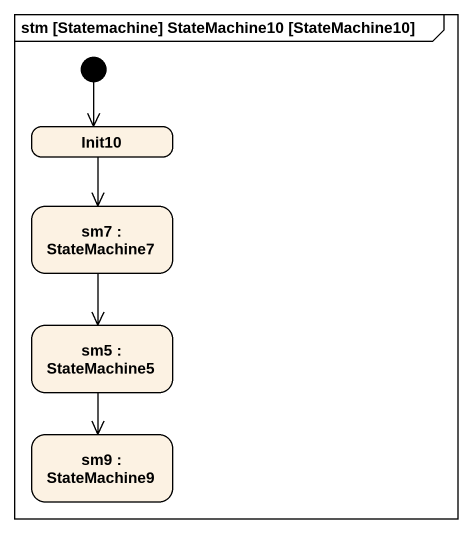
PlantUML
@startuml
mainframe stm [Statemachine] StateMachine10 [StateMachine10]
hide empty description
state Init10
state "sm7 : StateMachine7" as sm7
state "sm5 : StateMachine5" as sm5
state "sm9 : StateMachine9" as sm9
[*] --> Init10
Init10 --> sm7
sm7 --> sm5
sm5 --> sm9
@enduml
